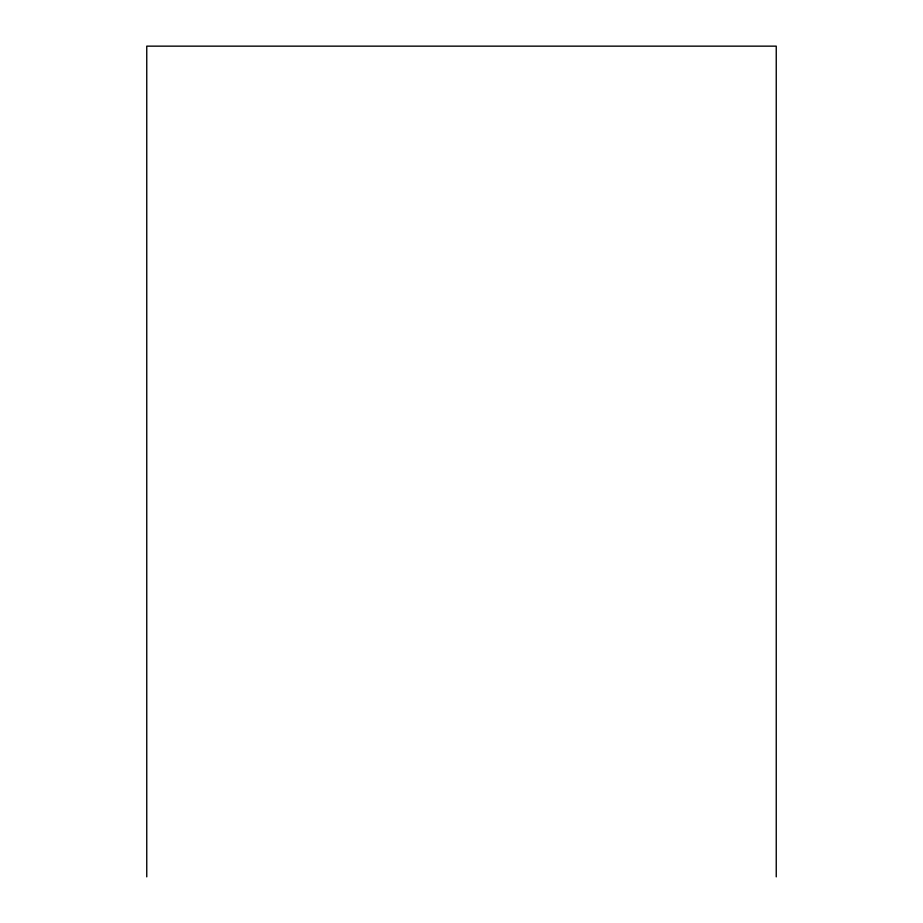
<?xml version="1.0" encoding="UTF-8"?>
<svg xmlns="http://www.w3.org/2000/svg" width="923" height="923" viewBox="0 0 923 923"><rect width="100%" height="100%" fill="white"/><g stroke="black" fill="none" stroke-linecap="round" stroke-linejoin="round"><path stroke-width="1.38" d="M776.243 876.85L776.243 46.15L146.757 46.15L146.757 876.85"/></g></svg>
